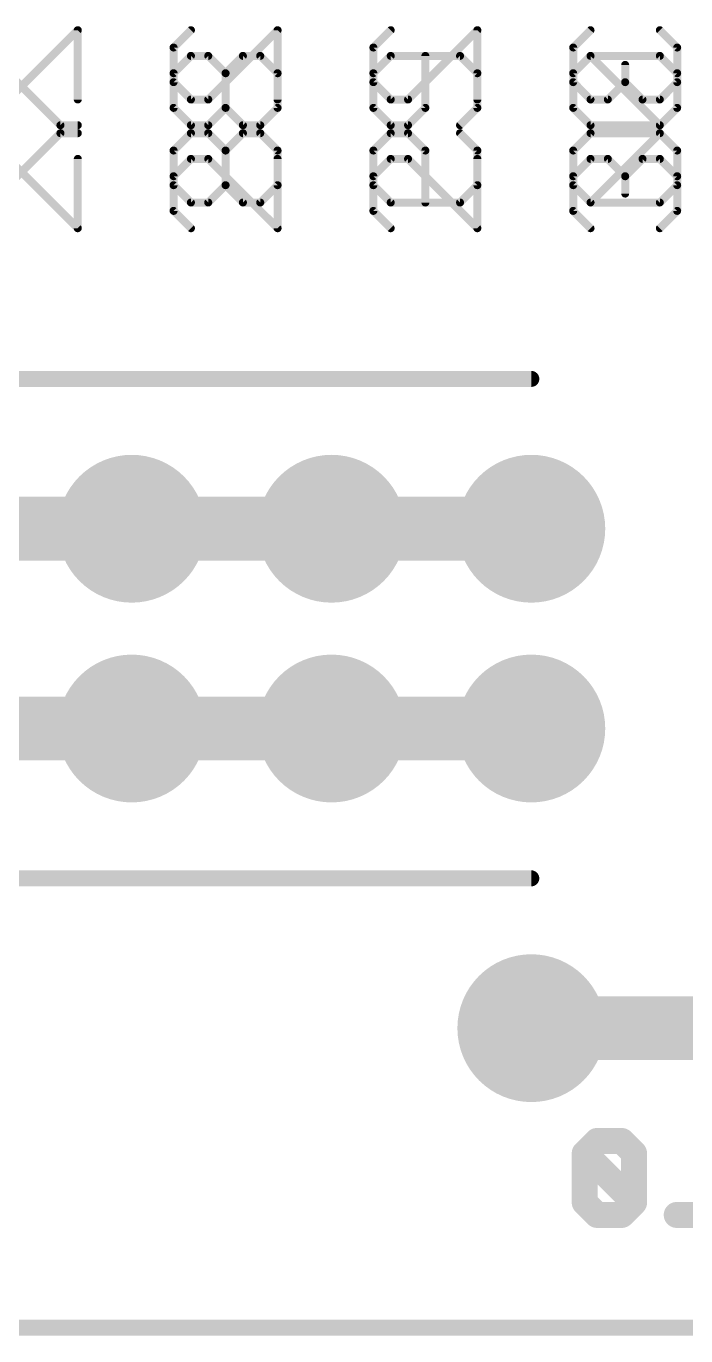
# Model space of a CAD drawing. Extents: x -0.1 to 94.1, y -0.1 to 63.6.
# Drawn here: x 76.13 to 84.51, y -0.1 to 16.55 of the extents above; entities that cross this region are included whole.
import ezdxf

# ---------------------------------------------------------------- set-up
doc = ezdxf.new("R2010")
doc.units = 0
for name, color, linetype in [('16', 132, 'CONTINUOUS'), ('17', 110, 'CONTINUOUS'), ('20', 53, 'CONTINUOUS'), ('21', 41, 'CONTINUOUS'), ('22', 40, 'CONTINUOUS'), ('51', 53, 'CONTINUOUS')]:
    doc.layers.add(name, color=color, linetype=linetype)

# ---------------------------------------------------------------- blocks, each defined once
blk = doc.blocks.new('RECT')
blk.add_solid([(-0.5, -0.5), (0.5, -0.5), (-0.5, 0.5), (0.5, 0.5)])
blk = doc.blocks.new('ROUNDP')
at = {"const_width": 0.5}
blk.add_lwpolyline([(0, -0.25, 1), (0, 0.25, 1), (0, -0.25)], format="xyb", dxfattribs=at)

msp = doc.modelspace()

# ---------------------------------------------------------------- linework, layer by layer
at = {"layer": '16'}
for points, const_width in [([(77.47, 10.16), (74.93, 10.16)], 0.8128), ([(80.01, 10.16), (77.47, 10.16)], 0.8128), ([(82.55, 10.16), (80.01, 10.16)], 0.8128), ([(74.93, 7.62), (77.47, 7.62)], 0.8128), ([(77.47, 7.62), (80.01, 7.62)], 0.8128), ([(80.01, 7.62), (82.55, 7.62)], 0.8128), ([(82.55, 3.81), (90.17, 3.81)], 0.8128), ([(83.3858, 2.3757), (83.229, 2.2189)], 0.3302), ([(83.6993, 2.3757), (83.3858, 2.3757)], 0.3302), ([(83.8561, 2.2189), (83.6993, 2.3757)], 0.3302), ([(83.229, 2.2189), (83.229, 1.5919)], 0.3302), ([(83.8561, 1.5919), (83.229, 2.2189)], 0.3302), ([(83.8561, 1.5919), (83.8561, 2.2189)], 0.3302), ([(83.229, 1.5919), (83.3858, 1.4351)], 0.3302), ([(83.6993, 1.4351), (83.8561, 1.5919)], 0.3302), ([(83.3858, 1.4351), (83.6993, 1.4351)], 0.3302), ([(85.0255, 1.4351), (84.3984, 1.4351)], 0.3302)]:
    msp.add_lwpolyline(points, dxfattribs=dict(at, const_width=const_width))
for points, const_width in [([(77.47, 10.3632, 1), (77.47, 9.9568)], 0.4064), ([(77.47, 9.9568, 1), (77.47, 10.3632)], 0.4064), ([(80.01, 10.3632, 1), (80.01, 9.9568)], 0.4064), ([(80.01, 9.9568, 1), (80.01, 10.3632)], 0.4064), ([(82.55, 9.9568, 1), (82.55, 10.3632)], 0.4064), ([(77.47, 7.8232, 1), (77.47, 7.4168)], 0.4064), ([(77.47, 7.4168, 1), (77.47, 7.8232)], 0.4064), ([(80.01, 7.8232, 1), (80.01, 7.4168)], 0.4064), ([(80.01, 7.4168, 1), (80.01, 7.8232)], 0.4064), ([(82.55, 7.4168, 1), (82.55, 7.8232)], 0.4064), ([(82.55, 4.0132, 1), (82.55, 3.6068)], 0.4064), ([(83.3858, 2.4583, 1), (83.3858, 2.2932)], 0.1651), ([(83.4442, 2.3173, 1), (83.3274, 2.4341)], 0.1651), ([(83.7577, 2.4341, 1), (83.641, 2.3173)], 0.1651), ([(83.6993, 2.2932, 1), (83.6993, 2.4583)], 0.1651), ([(83.3116, 2.2189, 1), (83.1465, 2.2189)], 0.1651), ([(83.2874, 2.2773, 1), (83.1707, 2.1606)], 0.1651), ([(83.1707, 2.2773, 1), (83.2874, 2.1606)], 0.1651), ([(83.9387, 2.2189, 1), (83.7736, 2.2189)], 0.1651), ([(83.7977, 2.1606, 1), (83.9145, 2.2773)], 0.1651), ([(83.2874, 1.6502, 1), (83.1707, 1.5335)], 0.1651), ([(83.1465, 1.5919, 1), (83.3116, 1.5919)], 0.1651), ([(83.7736, 1.5919, 1), (83.9387, 1.5919)], 0.1651), ([(83.9145, 1.5335, 1), (83.7977, 1.6502)], 0.1651), ([(83.7977, 1.5335, 1), (83.9145, 1.6502)], 0.1651), ([(83.3858, 1.5176, 1), (83.3858, 1.3526)], 0.1651), ([(83.3274, 1.3767, 1), (83.4442, 1.4935)], 0.1651), ([(83.641, 1.4935, 1), (83.7577, 1.3767)], 0.1651), ([(83.6993, 1.3526, 1), (83.6993, 1.5176)], 0.1651), ([(84.3984, 1.5176, 1), (84.3984, 1.3526)], 0.1651)]:
    msp.add_lwpolyline(points, format="xyb", dxfattribs=dict(at, const_width=const_width))
at = {"layer": '20', "const_width": 0.2032}
msp.add_lwpolyline([(2.3221, 0), (91.6579, 0)], dxfattribs=at)
at = {"layer": '21'}
for points, const_width in [([(75.6826, 16.1721), (76.5639, 15.2908)], 0.1016), ([(78.0023, 15.9518), (78.2226, 16.1721)], 0.1016), ([(78.2226, 16.1721), (78.4429, 16.1721)], 0.1016), ([(78.4429, 16.1721), (78.6632, 15.9518)], 0.1016), ([(78.6632, 15.9518), (78.8836, 16.1721)], 0.1016), ([(78.8836, 16.1721), (79.1039, 16.1721)], 0.1016), ([(79.1039, 16.1721), (79.3242, 15.9518)], 0.1016), ([(80.7626, 16.1721), (80.5423, 15.9518)], 0.1016), ([(81.6439, 16.1721), (80.7626, 16.1721)], 0.1016), ([(81.2032, 15.5111), (81.2032, 16.1721)], 0.1016), ([(81.8642, 15.9518), (81.6439, 16.1721)], 0.1016), ([(83.0823, 15.9518), (83.3026, 16.1721)], 0.1016), ([(83.3026, 16.1721), (84.1839, 16.1721)], 0.1016), ([(84.1839, 15.2908), (83.3026, 16.1721)], 0.1016), ([(84.1839, 16.1721), (84.4042, 15.9518)], 0.1016), ([(78.0023, 15.5111), (78.0023, 15.9518)], 0.1016), ([(78.6632, 15.5111), (78.6632, 15.9518)], 0.1016), ([(79.3242, 15.9518), (79.3242, 15.5111)], 0.1016), ([(80.5423, 15.9518), (80.5423, 15.5111)], 0.1016), ([(81.8642, 15.5111), (81.8642, 15.9518)], 0.1016), ([(83.0823, 15.5111), (83.0823, 15.9518)], 0.1016), ([(84.4042, 15.9518), (84.4042, 15.5111)], 0.1016), ([(78.2226, 15.2908), (78.0023, 15.5111)], 0.1016), ([(78.6632, 15.5111), (78.4429, 15.2908)], 0.1016), ([(78.8836, 15.2908), (78.6632, 15.5111)], 0.1016), ([(79.3242, 15.5111), (79.1039, 15.2908)], 0.1016), ([(80.5423, 15.5111), (80.7626, 15.2908)], 0.1016), ([(80.9829, 15.2908), (81.2032, 15.5111)], 0.1016), ([(81.6439, 15.2908), (81.8642, 15.5111)], 0.1016), ([(83.3026, 15.2908), (83.0823, 15.5111)], 0.1016), ([(84.4042, 15.5111), (84.1839, 15.2908)], 0.1016), ([(76.5639, 15.2908), (76.7842, 15.2908)], 0.1016), ([(78.4429, 15.2908), (78.2226, 15.2908)], 0.1016), ([(79.1039, 15.2908), (78.8836, 15.2908)], 0.1016), ([(80.7626, 15.2908), (80.9829, 15.2908)], 0.1016), ([(84.1839, 15.2908), (83.3026, 15.2908)], 0.1016), ([(76.7842, 13.9811), (75.9029, 14.8624)], 0.1016), ([(76.7842, 14.8624), (76.7842, 13.9811)], 0.1016), ([(78.2226, 14.8624), (78.0023, 14.642)], 0.1016), ([(78.4429, 14.8624), (78.2226, 14.8624)], 0.1016), ([(79.3242, 13.9811), (78.4429, 14.8624)], 0.1016), ([(79.3242, 14.8624), (79.3242, 13.9811)], 0.1016), ([(80.7626, 14.8624), (80.5423, 14.642)], 0.1016), ([(80.9829, 14.8624), (80.7626, 14.8624)], 0.1016), ([(81.8642, 13.9811), (80.9829, 14.8624)], 0.1016), ([(81.8642, 14.8624), (81.8642, 13.9811)], 0.1016), ([(83.0823, 14.642), (83.3026, 14.8624)], 0.1016), ([(83.3026, 14.8624), (83.5229, 14.8624)], 0.1016), ([(83.5229, 14.8624), (83.7432, 14.642)], 0.1016), ([(83.7432, 14.642), (83.9636, 14.8624)], 0.1016), ([(83.9636, 14.8624), (84.1839, 14.8624)], 0.1016), ([(84.1839, 14.8624), (84.4042, 14.642)], 0.1016), ([(78.0023, 14.642), (78.0023, 14.2014)], 0.1016), ([(80.5423, 14.642), (80.5423, 14.2014)], 0.1016), ([(83.0823, 14.2014), (83.0823, 14.642)], 0.1016), ([(83.7432, 14.642), (83.7432, 14.4217)], 0.1016), ([(84.4042, 14.642), (84.4042, 14.2014)], 0.1016), ([(78.0023, 14.2014), (78.2226, 13.9811)], 0.1016), ([(80.5423, 14.2014), (80.7626, 13.9811)], 0.1016), ([(83.3026, 13.9811), (83.0823, 14.2014)], 0.1016), ([(84.4042, 14.2014), (84.1839, 13.9811)], 0.1016), ([(11.43, 12.065), (82.55, 12.065)], 0.2032), ([(11.43, 5.715), (82.55, 5.715)], 0.2032)]:
    msp.add_lwpolyline(points, dxfattribs=dict(at, const_width=const_width))
for points, const_width in [([(78.2226, 16.1975, 1), (78.2226, 16.1467)], 0.0508), ([(78.2406, 16.1541, 1), (78.2046, 16.19)], 0.0508), ([(78.4609, 16.19, 1), (78.425, 16.1541)], 0.0508), ([(78.4429, 16.1467, 1), (78.4429, 16.1975)], 0.0508), ([(78.8836, 16.1975, 1), (78.8836, 16.1467)], 0.0508), ([(78.9015, 16.1541, 1), (78.8656, 16.19)], 0.0508), ([(79.1218, 16.19, 1), (79.0859, 16.1541)], 0.0508), ([(79.1039, 16.1467, 1), (79.1039, 16.1975)], 0.0508), ([(80.7626, 16.1975, 1), (80.7626, 16.1467)], 0.0508), ([(80.7806, 16.1541, 1), (80.7446, 16.19)], 0.0508), ([(81.2286, 16.1721, 1), (81.1778, 16.1721)], 0.0508), ([(81.6618, 16.19, 1), (81.6259, 16.1541)], 0.0508), ([(81.6439, 16.1467, 1), (81.6439, 16.1975)], 0.0508), ([(83.3026, 16.1975, 1), (83.3026, 16.1467)], 0.0508), ([(83.3206, 16.19, 1), (83.2846, 16.1541)], 0.0508), ([(83.3206, 16.1541, 1), (83.2846, 16.19)], 0.0508), ([(84.2018, 16.19, 1), (84.1659, 16.1541)], 0.0508), ([(84.1839, 16.1467, 1), (84.1839, 16.1975)], 0.0508), ([(78.0277, 15.9518, 1), (77.9769, 15.9518)], 0.0508), ([(77.9843, 15.9697, 1), (78.0202, 15.9338)], 0.0508), ([(78.6886, 15.9518, 1), (78.6378, 15.9518)], 0.0508), ([(78.6453, 15.9697, 1), (78.6812, 15.9338)], 0.0508), ([(78.6453, 15.9338, 1), (78.6812, 15.9697)], 0.0508), ([(79.3496, 15.9518, 1), (79.2988, 15.9518)], 0.0508), ([(79.3062, 15.9338, 1), (79.3422, 15.9697)], 0.0508), ([(80.5677, 15.9518, 1), (80.5169, 15.9518)], 0.0508), ([(80.5243, 15.9697, 1), (80.5602, 15.9338)], 0.0508), ([(81.8896, 15.9518, 1), (81.8388, 15.9518)], 0.0508), ([(81.8462, 15.9338, 1), (81.8822, 15.9697)], 0.0508), ([(83.1077, 15.9518, 1), (83.0569, 15.9518)], 0.0508), ([(83.0643, 15.9697, 1), (83.1002, 15.9338)], 0.0508), ([(84.4296, 15.9518, 1), (84.3788, 15.9518)], 0.0508), ([(84.3862, 15.9338, 1), (84.4222, 15.9697)], 0.0508), ([(78.0202, 15.5291, 1), (77.9843, 15.4932)], 0.0508), ([(77.9769, 15.5111, 1), (78.0277, 15.5111)], 0.0508), ([(78.6378, 15.5111, 1), (78.6886, 15.5111)], 0.0508), ([(78.6812, 15.5291, 1), (78.6453, 15.4932)], 0.0508), ([(78.6812, 15.4932, 1), (78.6453, 15.5291)], 0.0508), ([(79.2988, 15.5111, 1), (79.3496, 15.5111)], 0.0508), ([(79.3422, 15.4932, 1), (79.3062, 15.5291)], 0.0508), ([(80.5602, 15.5291, 1), (80.5243, 15.4932)], 0.0508), ([(80.5169, 15.5111, 1), (80.5677, 15.5111)], 0.0508), ([(81.1778, 15.5111, 1), (81.2286, 15.5111)], 0.0508), ([(81.2212, 15.4932, 1), (81.1853, 15.5291)], 0.0508), ([(81.8388, 15.5111, 1), (81.8896, 15.5111)], 0.0508), ([(81.8822, 15.4932, 1), (81.8462, 15.5291)], 0.0508), ([(83.1002, 15.5291, 1), (83.0643, 15.4932)], 0.0508), ([(83.0569, 15.5111, 1), (83.1077, 15.5111)], 0.0508), ([(84.3788, 15.5111, 1), (84.4296, 15.5111)], 0.0508), ([(84.4222, 15.4932, 1), (84.3862, 15.5291)], 0.0508), ([(76.5639, 15.3162, 1), (76.5639, 15.2654)], 0.0508), ([(76.5459, 15.2728, 1), (76.5818, 15.3088)], 0.0508), ([(76.7842, 15.2654, 1), (76.7842, 15.3162)], 0.0508), ([(78.2226, 15.3162, 1), (78.2226, 15.2654)], 0.0508), ([(78.2046, 15.2728, 1), (78.2406, 15.3088)], 0.0508), ([(78.425, 15.3088, 1), (78.4609, 15.2728)], 0.0508), ([(78.4429, 15.2654, 1), (78.4429, 15.3162)], 0.0508), ([(78.8836, 15.3162, 1), (78.8836, 15.2654)], 0.0508), ([(78.8656, 15.2728, 1), (78.9015, 15.3088)], 0.0508), ([(79.0859, 15.3088, 1), (79.1218, 15.2728)], 0.0508), ([(79.1039, 15.2654, 1), (79.1039, 15.3162)], 0.0508), ([(80.7626, 15.3162, 1), (80.7626, 15.2654)], 0.0508), ([(80.7446, 15.2728, 1), (80.7806, 15.3088)], 0.0508), ([(80.965, 15.3088, 1), (81.0009, 15.2728)], 0.0508), ([(80.9829, 15.2654, 1), (80.9829, 15.3162)], 0.0508), ([(81.6259, 15.3088, 1), (81.6618, 15.2728)], 0.0508), ([(83.3026, 15.3162, 1), (83.3026, 15.2654)], 0.0508), ([(83.2846, 15.2728, 1), (83.3206, 15.3088)], 0.0508), ([(84.1659, 15.3088, 1), (84.2018, 15.2728)], 0.0508), ([(84.1659, 15.2728, 1), (84.2018, 15.3088)], 0.0508), ([(84.1839, 15.2654, 1), (84.1839, 15.3162)], 0.0508), ([(76.8096, 14.8624, 1), (76.7588, 14.8624)], 0.0508), ([(78.2226, 14.8878, 1), (78.2226, 14.837)], 0.0508), ([(78.2406, 14.8444, 1), (78.2046, 14.8803)], 0.0508), ([(78.4609, 14.8803, 1), (78.425, 14.8444)], 0.0508), ([(78.4429, 14.837, 1), (78.4429, 14.8878)], 0.0508), ([(79.3496, 14.8624, 1), (79.2988, 14.8624)], 0.0508), ([(80.7626, 14.8878, 1), (80.7626, 14.837)], 0.0508), ([(80.7806, 14.8444, 1), (80.7446, 14.8803)], 0.0508), ([(81.0009, 14.8803, 1), (80.965, 14.8444)], 0.0508), ([(80.9829, 14.837, 1), (80.9829, 14.8878)], 0.0508), ([(81.8896, 14.8624, 1), (81.8388, 14.8624)], 0.0508), ([(83.3026, 14.8878, 1), (83.3026, 14.837)], 0.0508), ([(83.3206, 14.8444, 1), (83.2846, 14.8803)], 0.0508), ([(83.5409, 14.8803, 1), (83.505, 14.8444)], 0.0508), ([(83.5229, 14.837, 1), (83.5229, 14.8878)], 0.0508), ([(83.9636, 14.8878, 1), (83.9636, 14.837)], 0.0508), ([(83.9815, 14.8444, 1), (83.9456, 14.8803)], 0.0508), ([(84.2018, 14.8803, 1), (84.1659, 14.8444)], 0.0508), ([(84.1839, 14.837, 1), (84.1839, 14.8878)], 0.0508), ([(78.0277, 14.642, 1), (77.9769, 14.642)], 0.0508), ([(77.9843, 14.66, 1), (78.0202, 14.6241)], 0.0508), ([(80.5677, 14.642, 1), (80.5169, 14.642)], 0.0508), ([(80.5243, 14.66, 1), (80.5602, 14.6241)], 0.0508), ([(83.1077, 14.642, 1), (83.0569, 14.642)], 0.0508), ([(83.0643, 14.66, 1), (83.1002, 14.6241)], 0.0508), ([(83.7686, 14.642, 1), (83.7178, 14.642)], 0.0508), ([(83.7253, 14.66, 1), (83.7612, 14.6241)], 0.0508), ([(83.7253, 14.6241, 1), (83.7612, 14.66)], 0.0508), ([(84.4296, 14.642, 1), (84.3788, 14.642)], 0.0508), ([(84.3862, 14.6241, 1), (84.4222, 14.66)], 0.0508), ([(83.7178, 14.4217, 1), (83.7686, 14.4217)], 0.0508), ([(78.0202, 14.2194, 1), (77.9843, 14.1834)], 0.0508), ([(77.9769, 14.2014, 1), (78.0277, 14.2014)], 0.0508), ([(80.5602, 14.2194, 1), (80.5243, 14.1834)], 0.0508), ([(80.5169, 14.2014, 1), (80.5677, 14.2014)], 0.0508), ([(83.1002, 14.2194, 1), (83.0643, 14.1834)], 0.0508), ([(83.0569, 14.2014, 1), (83.1077, 14.2014)], 0.0508), ([(84.3788, 14.2014, 1), (84.4296, 14.2014)], 0.0508), ([(84.4222, 14.1834, 1), (84.3862, 14.2194)], 0.0508), ([(76.7588, 13.9811, 1), (76.8096, 13.9811)], 0.0508), ([(76.7662, 13.9631, 1), (76.8022, 13.999)], 0.0508), ([(78.2046, 13.9631, 1), (78.2406, 13.999)], 0.0508), ([(79.2988, 13.9811, 1), (79.3496, 13.9811)], 0.0508), ([(79.3062, 13.9631, 1), (79.3422, 13.999)], 0.0508), ([(80.7446, 13.9631, 1), (80.7806, 13.999)], 0.0508), ([(81.8388, 13.9811, 1), (81.8896, 13.9811)], 0.0508), ([(81.8462, 13.9631, 1), (81.8822, 13.999)], 0.0508), ([(83.2846, 13.9631, 1), (83.3206, 13.999)], 0.0508), ([(84.1659, 13.999, 1), (84.2018, 13.9631)], 0.0508), ([(82.55, 12.0142, 1), (82.55, 12.1158)], 0.1016), ([(82.55, 5.6642, 1), (82.55, 5.7658)], 0.1016)]:
    msp.add_lwpolyline(points, format="xyb", dxfattribs=dict(at, const_width=const_width))
at = {"layer": '22'}
for points, const_width in [([(76.7842, 16.4989), (75.9029, 15.6176)], 0.1016), ([(76.7842, 15.6176), (76.7842, 16.4989)], 0.1016), ([(78.0023, 16.2786), (78.2226, 16.4989)], 0.1016), ([(79.3242, 16.4989), (78.4429, 15.6176)], 0.1016), ([(79.3242, 15.6176), (79.3242, 16.4989)], 0.1016), ([(80.5423, 16.2786), (80.7626, 16.4989)], 0.1016), ([(81.8642, 16.4989), (80.9829, 15.6176)], 0.1016), ([(81.8642, 15.6176), (81.8642, 16.4989)], 0.1016), ([(83.3026, 16.4989), (83.0823, 16.2786)], 0.1016), ([(84.4042, 16.2786), (84.1839, 16.4989)], 0.1016), ([(78.0023, 15.838), (78.0023, 16.2786)], 0.1016), ([(80.5423, 15.838), (80.5423, 16.2786)], 0.1016), ([(83.0823, 16.2786), (83.0823, 15.838)], 0.1016), ([(84.4042, 15.838), (84.4042, 16.2786)], 0.1016), ([(83.7432, 15.838), (83.7432, 16.0583)], 0.1016), ([(78.2226, 15.6176), (78.0023, 15.838)], 0.1016), ([(80.7626, 15.6176), (80.5423, 15.838)], 0.1016), ([(83.0823, 15.838), (83.3026, 15.6176)], 0.1016), ([(83.5229, 15.6176), (83.7432, 15.838)], 0.1016), ([(83.7432, 15.838), (83.9636, 15.6176)], 0.1016), ([(84.1839, 15.6176), (84.4042, 15.838)], 0.1016), ([(78.4429, 15.6176), (78.2226, 15.6176)], 0.1016), ([(80.9829, 15.6176), (80.7626, 15.6176)], 0.1016), ([(83.3026, 15.6176), (83.5229, 15.6176)], 0.1016), ([(83.9636, 15.6176), (84.1839, 15.6176)], 0.1016), ([(75.6826, 14.3079), (76.5639, 15.1892)], 0.1016), ([(76.5639, 15.1892), (76.7842, 15.1892)], 0.1016), ([(78.2226, 15.1892), (78.0023, 14.9689)], 0.1016), ([(78.4429, 15.1892), (78.2226, 15.1892)], 0.1016), ([(78.6632, 14.9689), (78.4429, 15.1892)], 0.1016), ([(78.8836, 15.1892), (78.6632, 14.9689)], 0.1016), ([(79.1039, 15.1892), (78.8836, 15.1892)], 0.1016), ([(79.3242, 14.9689), (79.1039, 15.1892)], 0.1016), ([(80.5423, 14.9689), (80.7626, 15.1892)], 0.1016), ([(80.7626, 15.1892), (80.9829, 15.1892)], 0.1016), ([(80.9829, 15.1892), (81.2032, 14.9689)], 0.1016), ([(81.6439, 15.1892), (81.8642, 14.9689)], 0.1016), ([(83.3026, 15.1892), (83.0823, 14.9689)], 0.1016), ([(84.1839, 15.1892), (83.3026, 15.1892)], 0.1016), ([(84.1839, 15.1892), (83.3026, 14.3079)], 0.1016), ([(84.4042, 14.9689), (84.1839, 15.1892)], 0.1016), ([(78.0023, 14.9689), (78.0023, 14.5282)], 0.1016), ([(78.6632, 14.9689), (78.6632, 14.5282)], 0.1016), ([(79.3242, 14.5282), (79.3242, 14.9689)], 0.1016), ([(80.5423, 14.5282), (80.5423, 14.9689)], 0.1016), ([(81.2032, 14.9689), (81.2032, 14.3079)], 0.1016), ([(81.8642, 14.9689), (81.8642, 14.5282)], 0.1016), ([(83.0823, 14.9689), (83.0823, 14.5282)], 0.1016), ([(84.4042, 14.5282), (84.4042, 14.9689)], 0.1016), ([(78.0023, 14.5282), (78.2226, 14.3079)], 0.1016), ([(78.4429, 14.3079), (78.6632, 14.5282)], 0.1016), ([(78.6632, 14.5282), (78.8836, 14.3079)], 0.1016), ([(79.1039, 14.3079), (79.3242, 14.5282)], 0.1016), ([(80.7626, 14.3079), (80.5423, 14.5282)], 0.1016), ([(81.8642, 14.5282), (81.6439, 14.3079)], 0.1016), ([(83.0823, 14.5282), (83.3026, 14.3079)], 0.1016), ([(84.1839, 14.3079), (84.4042, 14.5282)], 0.1016), ([(78.2226, 14.3079), (78.4429, 14.3079)], 0.1016), ([(78.8836, 14.3079), (79.1039, 14.3079)], 0.1016), ([(81.6439, 14.3079), (80.7626, 14.3079)], 0.1016), ([(83.3026, 14.3079), (84.1839, 14.3079)], 0.1016), ([(11.43, 12.065), (82.55, 12.065)], 0.2032), ([(11.43, 5.715), (82.55, 5.715)], 0.2032)]:
    msp.add_lwpolyline(points, dxfattribs=dict(at, const_width=const_width))
for points, const_width in [([(76.8096, 16.4989, 1), (76.7588, 16.4989)], 0.0508), ([(76.8022, 16.481, 1), (76.7662, 16.5169)], 0.0508), ([(78.2406, 16.481, 1), (78.2046, 16.5169)], 0.0508), ([(79.3496, 16.4989, 1), (79.2988, 16.4989)], 0.0508), ([(79.3422, 16.481, 1), (79.3062, 16.5169)], 0.0508), ([(80.7806, 16.481, 1), (80.7446, 16.5169)], 0.0508), ([(81.8896, 16.4989, 1), (81.8388, 16.4989)], 0.0508), ([(81.8822, 16.481, 1), (81.8462, 16.5169)], 0.0508), ([(83.3206, 16.481, 1), (83.2846, 16.5169)], 0.0508), ([(84.2018, 16.5169, 1), (84.1659, 16.481)], 0.0508), ([(77.9843, 16.2966, 1), (78.0202, 16.2606)], 0.0508), ([(78.0277, 16.2786, 1), (77.9769, 16.2786)], 0.0508), ([(80.5243, 16.2966, 1), (80.5602, 16.2606)], 0.0508), ([(80.5677, 16.2786, 1), (80.5169, 16.2786)], 0.0508), ([(83.0643, 16.2966, 1), (83.1002, 16.2606)], 0.0508), ([(83.1077, 16.2786, 1), (83.0569, 16.2786)], 0.0508), ([(84.4296, 16.2786, 1), (84.3788, 16.2786)], 0.0508), ([(84.3862, 16.2606, 1), (84.4222, 16.2966)], 0.0508), ([(83.7686, 16.0583, 1), (83.7178, 16.0583)], 0.0508), ([(78.0202, 15.8559, 1), (77.9843, 15.82)], 0.0508), ([(77.9769, 15.838, 1), (78.0277, 15.838)], 0.0508), ([(80.5602, 15.8559, 1), (80.5243, 15.82)], 0.0508), ([(80.5169, 15.838, 1), (80.5677, 15.838)], 0.0508), ([(83.1002, 15.8559, 1), (83.0643, 15.82)], 0.0508), ([(83.0569, 15.838, 1), (83.1077, 15.838)], 0.0508), ([(83.7178, 15.838, 1), (83.7686, 15.838)], 0.0508), ([(83.7612, 15.8559, 1), (83.7253, 15.82)], 0.0508), ([(83.7612, 15.82, 1), (83.7253, 15.8559)], 0.0508), ([(84.3788, 15.838, 1), (84.4296, 15.838)], 0.0508), ([(84.4222, 15.82, 1), (84.3862, 15.8559)], 0.0508), ([(78.2226, 15.643, 1), (78.2226, 15.5922)], 0.0508), ([(78.2046, 15.5997, 1), (78.2406, 15.6356)], 0.0508), ([(78.425, 15.6356, 1), (78.4609, 15.5997)], 0.0508), ([(78.4429, 15.5922, 1), (78.4429, 15.643)], 0.0508), ([(80.7626, 15.643, 1), (80.7626, 15.5922)], 0.0508), ([(80.7446, 15.5997, 1), (80.7806, 15.6356)], 0.0508), ([(80.965, 15.6356, 1), (81.0009, 15.5997)], 0.0508), ([(80.9829, 15.5922, 1), (80.9829, 15.643)], 0.0508), ([(83.3026, 15.643, 1), (83.3026, 15.5922)], 0.0508), ([(83.2846, 15.5997, 1), (83.3206, 15.6356)], 0.0508), ([(83.505, 15.6356, 1), (83.5409, 15.5997)], 0.0508), ([(83.5229, 15.5922, 1), (83.5229, 15.643)], 0.0508), ([(83.9636, 15.643, 1), (83.9636, 15.5922)], 0.0508), ([(83.9456, 15.5997, 1), (83.9815, 15.6356)], 0.0508), ([(84.1659, 15.6356, 1), (84.2018, 15.5997)], 0.0508), ([(84.1839, 15.5922, 1), (84.1839, 15.643)], 0.0508), ([(76.7588, 15.6176, 1), (76.8096, 15.6176)], 0.0508), ([(79.2988, 15.6176, 1), (79.3496, 15.6176)], 0.0508), ([(81.8388, 15.6176, 1), (81.8896, 15.6176)], 0.0508), ([(76.5639, 15.2146, 1), (76.5639, 15.1638)], 0.0508), ([(76.5818, 15.1712, 1), (76.5459, 15.2072)], 0.0508), ([(76.7842, 15.1638, 1), (76.7842, 15.2146)], 0.0508), ([(78.2226, 15.2146, 1), (78.2226, 15.1638)], 0.0508), ([(78.2406, 15.1712, 1), (78.2046, 15.2072)], 0.0508), ([(78.4609, 15.2072, 1), (78.425, 15.1712)], 0.0508), ([(78.4429, 15.1638, 1), (78.4429, 15.2146)], 0.0508), ([(78.8836, 15.2146, 1), (78.8836, 15.1638)], 0.0508), ([(78.9015, 15.1712, 1), (78.8656, 15.2072)], 0.0508), ([(79.1218, 15.2072, 1), (79.0859, 15.1712)], 0.0508), ([(79.1039, 15.1638, 1), (79.1039, 15.2146)], 0.0508), ([(80.7626, 15.2146, 1), (80.7626, 15.1638)], 0.0508), ([(80.7806, 15.1712, 1), (80.7446, 15.2072)], 0.0508), ([(81.0009, 15.2072, 1), (80.965, 15.1712)], 0.0508), ([(80.9829, 15.1638, 1), (80.9829, 15.2146)], 0.0508), ([(81.6618, 15.2072, 1), (81.6259, 15.1712)], 0.0508), ([(83.3026, 15.2146, 1), (83.3026, 15.1638)], 0.0508), ([(83.3206, 15.1712, 1), (83.2846, 15.2072)], 0.0508), ([(84.2018, 15.2072, 1), (84.1659, 15.1712)], 0.0508), ([(84.2018, 15.1712, 1), (84.1659, 15.2072)], 0.0508), ([(84.1839, 15.1638, 1), (84.1839, 15.2146)], 0.0508), ([(78.0277, 14.9689, 1), (77.9769, 14.9689)], 0.0508), ([(77.9843, 14.9868, 1), (78.0202, 14.9509)], 0.0508), ([(78.6886, 14.9689, 1), (78.6378, 14.9689)], 0.0508), ([(78.6453, 14.9868, 1), (78.6812, 14.9509)], 0.0508), ([(78.6453, 14.9509, 1), (78.6812, 14.9868)], 0.0508), ([(79.3496, 14.9689, 1), (79.2988, 14.9689)], 0.0508), ([(79.3062, 14.9509, 1), (79.3422, 14.9868)], 0.0508), ([(80.5677, 14.9689, 1), (80.5169, 14.9689)], 0.0508), ([(80.5243, 14.9868, 1), (80.5602, 14.9509)], 0.0508), ([(81.2286, 14.9689, 1), (81.1778, 14.9689)], 0.0508), ([(81.1853, 14.9509, 1), (81.2212, 14.9868)], 0.0508), ([(81.8896, 14.9689, 1), (81.8388, 14.9689)], 0.0508), ([(81.8462, 14.9509, 1), (81.8822, 14.9868)], 0.0508), ([(83.1077, 14.9689, 1), (83.0569, 14.9689)], 0.0508), ([(83.0643, 14.9868, 1), (83.1002, 14.9509)], 0.0508), ([(84.4296, 14.9689, 1), (84.3788, 14.9689)], 0.0508), ([(84.3862, 14.9509, 1), (84.4222, 14.9868)], 0.0508), ([(78.0202, 14.5462, 1), (77.9843, 14.5103)], 0.0508), ([(77.9769, 14.5282, 1), (78.0277, 14.5282)], 0.0508), ([(78.6378, 14.5282, 1), (78.6886, 14.5282)], 0.0508), ([(78.6812, 14.5462, 1), (78.6453, 14.5103)], 0.0508), ([(78.6812, 14.5103, 1), (78.6453, 14.5462)], 0.0508), ([(79.2988, 14.5282, 1), (79.3496, 14.5282)], 0.0508), ([(79.3422, 14.5103, 1), (79.3062, 14.5462)], 0.0508), ([(80.5602, 14.5462, 1), (80.5243, 14.5103)], 0.0508), ([(80.5169, 14.5282, 1), (80.5677, 14.5282)], 0.0508), ([(81.8388, 14.5282, 1), (81.8896, 14.5282)], 0.0508), ([(81.8822, 14.5103, 1), (81.8462, 14.5462)], 0.0508), ([(83.1002, 14.5462, 1), (83.0643, 14.5103)], 0.0508), ([(83.0569, 14.5282, 1), (83.1077, 14.5282)], 0.0508), ([(84.3788, 14.5282, 1), (84.4296, 14.5282)], 0.0508), ([(84.4222, 14.5103, 1), (84.3862, 14.5462)], 0.0508), ([(78.2226, 14.3333, 1), (78.2226, 14.2825)], 0.0508), ([(78.2046, 14.29, 1), (78.2406, 14.3259)], 0.0508), ([(78.425, 14.3259, 1), (78.4609, 14.29)], 0.0508), ([(78.4429, 14.2825, 1), (78.4429, 14.3333)], 0.0508), ([(78.8836, 14.3333, 1), (78.8836, 14.2825)], 0.0508), ([(78.8656, 14.29, 1), (78.9015, 14.3259)], 0.0508), ([(79.0859, 14.3259, 1), (79.1218, 14.29)], 0.0508), ([(79.1039, 14.2825, 1), (79.1039, 14.3333)], 0.0508), ([(80.7626, 14.3333, 1), (80.7626, 14.2825)], 0.0508), ([(80.7446, 14.29, 1), (80.7806, 14.3259)], 0.0508), ([(81.1778, 14.3079, 1), (81.2286, 14.3079)], 0.0508), ([(81.6259, 14.3259, 1), (81.6618, 14.29)], 0.0508), ([(81.6439, 14.2825, 1), (81.6439, 14.3333)], 0.0508), ([(83.3026, 14.3333, 1), (83.3026, 14.2825)], 0.0508), ([(83.2846, 14.3259, 1), (83.3206, 14.29)], 0.0508), ([(83.2846, 14.29, 1), (83.3206, 14.3259)], 0.0508), ([(84.1659, 14.3259, 1), (84.2018, 14.29)], 0.0508), ([(84.1839, 14.2825, 1), (84.1839, 14.3333)], 0.0508), ([(82.55, 12.0142, 1), (82.55, 12.1158)], 0.1016), ([(82.55, 5.6642, 1), (82.55, 5.7658)], 0.1016)]:
    msp.add_lwpolyline(points, format="xyb", dxfattribs=dict(at, const_width=const_width))

# ---------------------------------------------------------------- block references
at = {"layer": '17', "xscale": 1.8796, "yscale": 1.8796, "rotation": 90}
for p in [(77.47, 10.16), (77.47, 10.16), (80.01, 10.16), (80.01, 10.16), (82.55, 10.16), (82.55, 10.16), (77.47, 7.62), (77.47, 7.62), (80.01, 7.62), (80.01, 7.62), (82.55, 7.62), (82.55, 7.62), (82.55, 3.81), (82.55, 3.81)]:
    msp.add_blockref('ROUNDP', p, dxfattribs=at)
at = {"layer": '51', "xscale": 0.508, "yscale": 0.508}
for p in [(77.47, 10.16), (80.01, 10.16), (82.55, 10.16), (77.47, 7.62), (80.01, 7.62), (82.55, 7.62)]:
    msp.add_blockref('RECT', p, dxfattribs=at)

doc.saveas('drawing.dxf')
